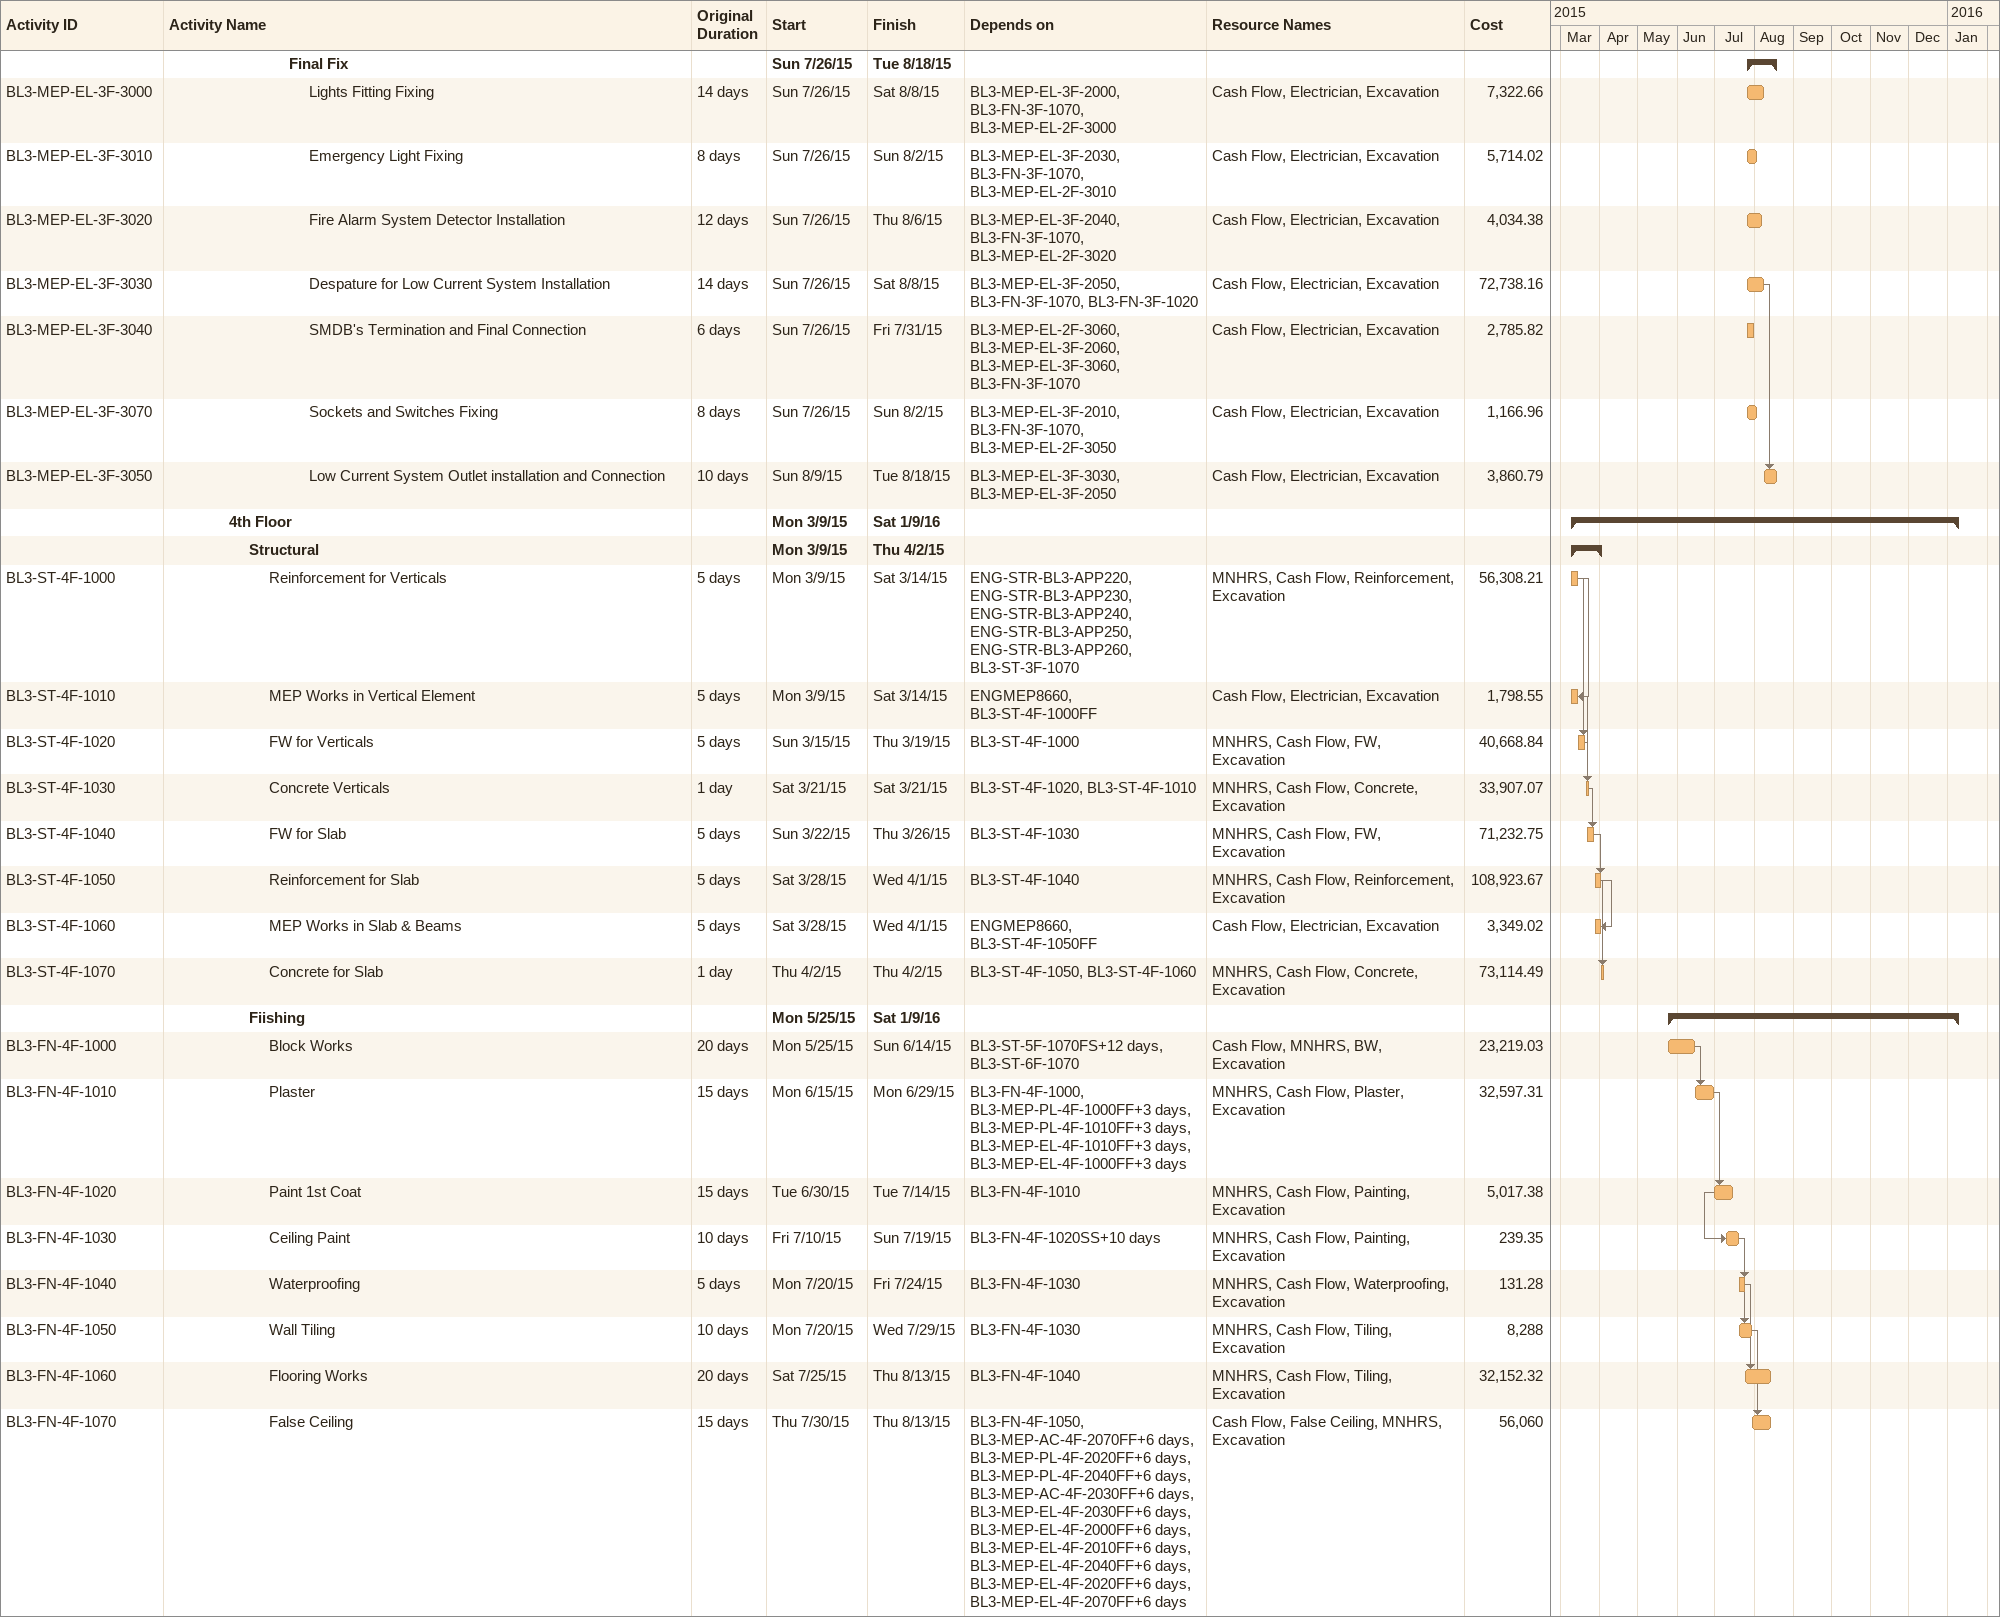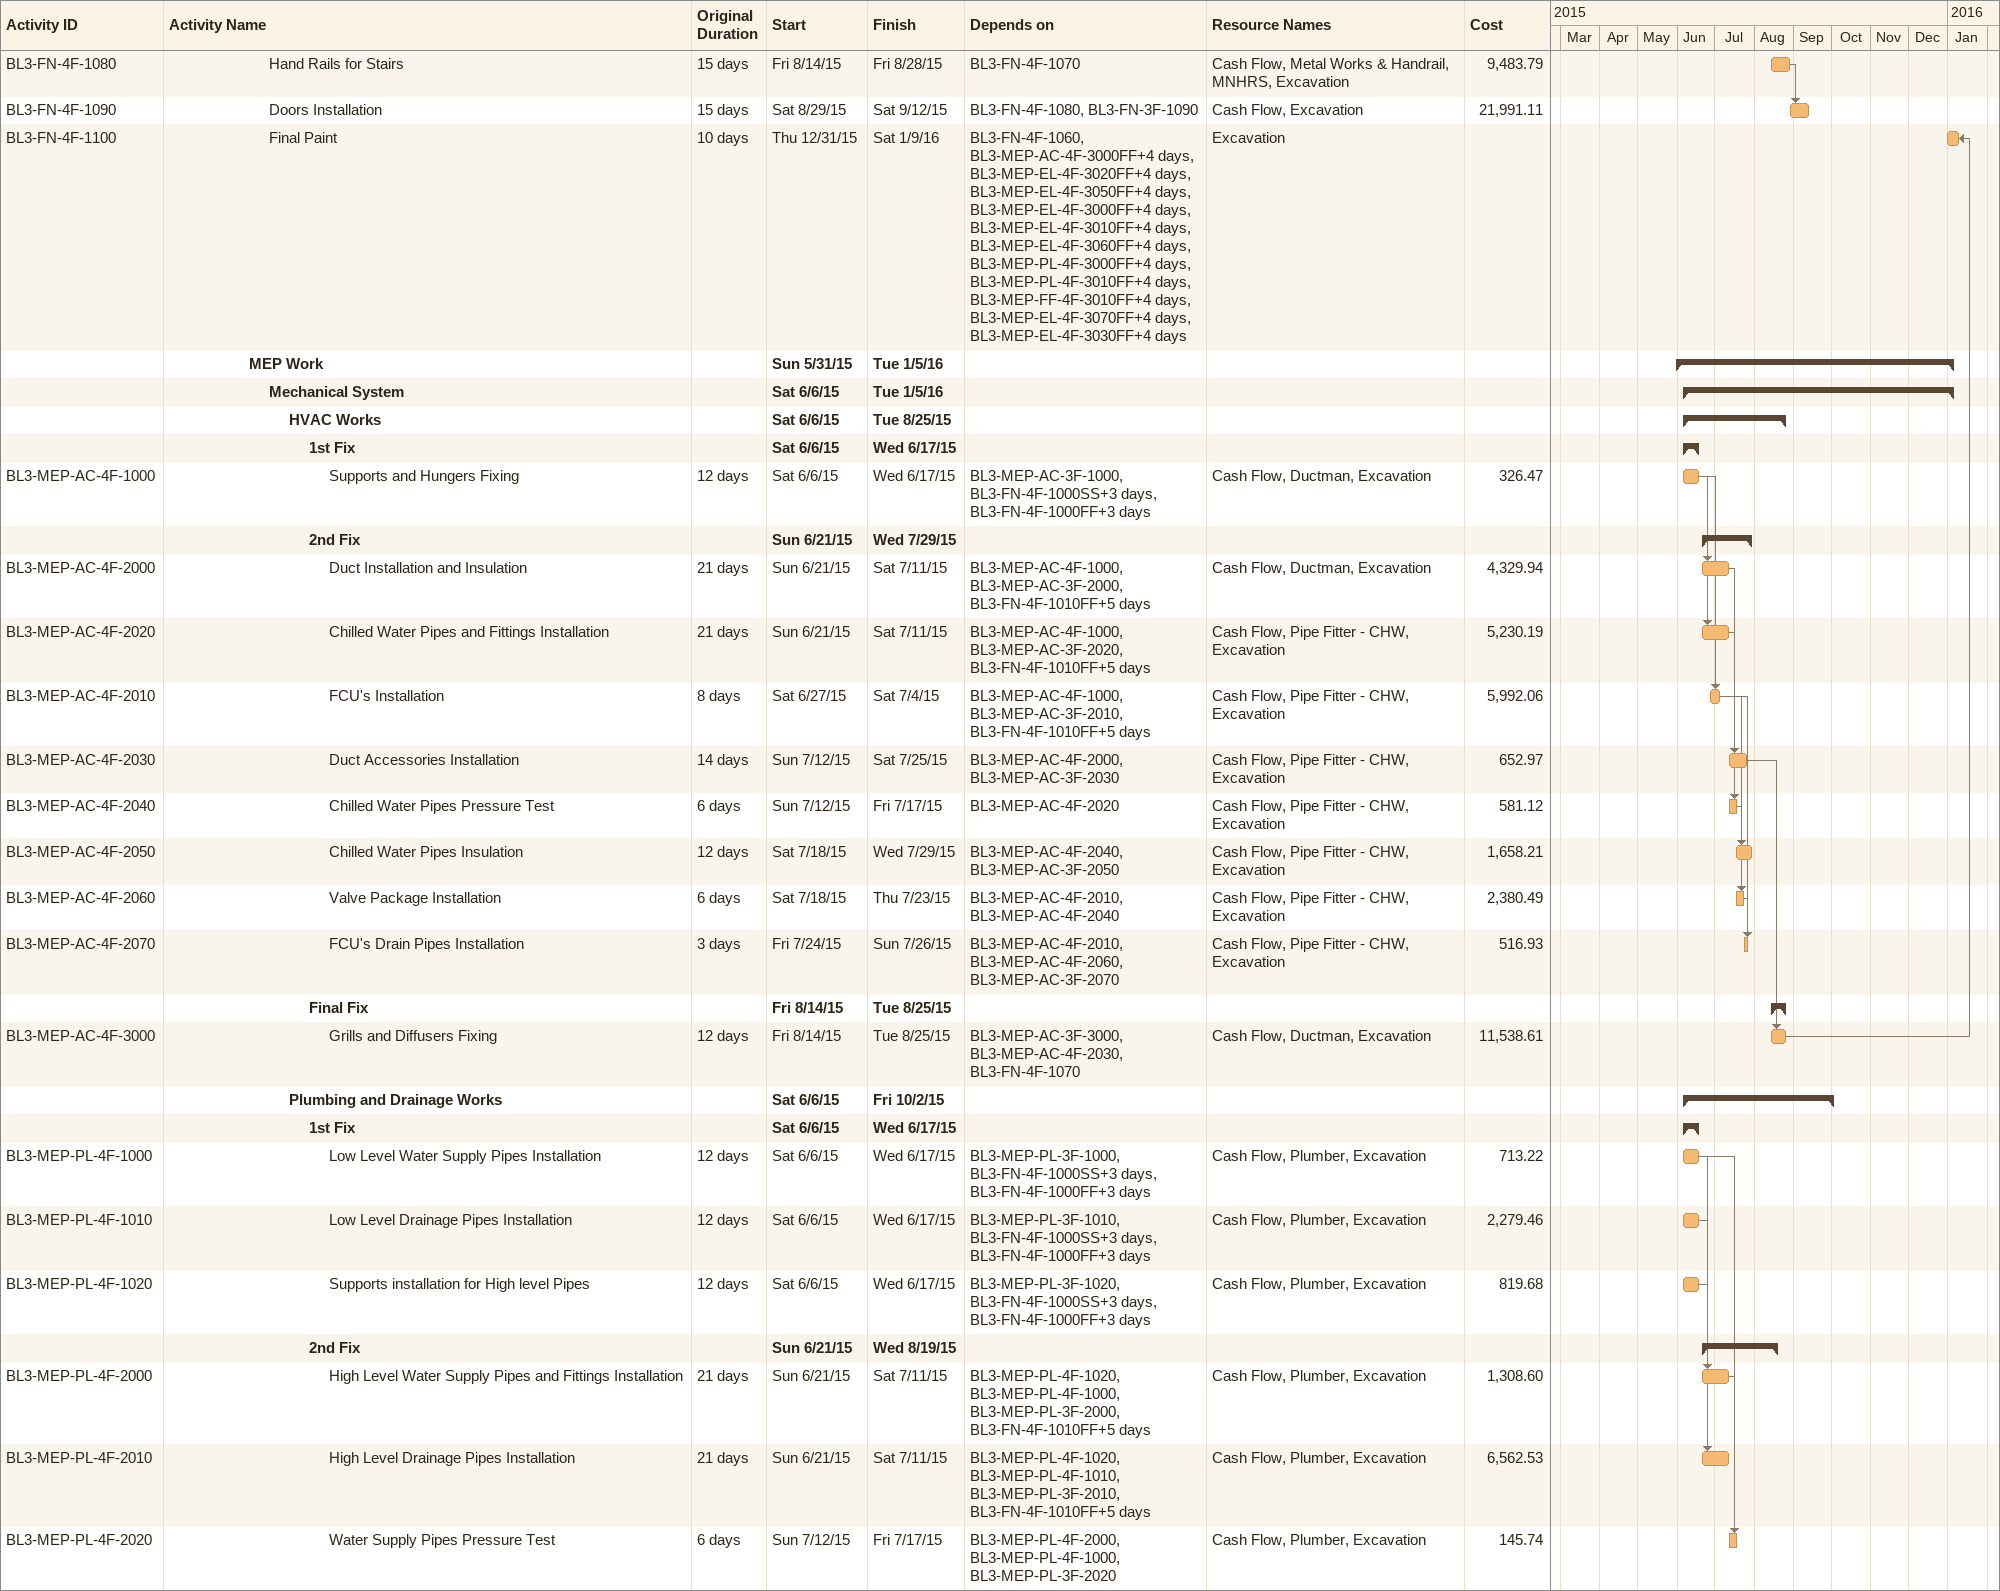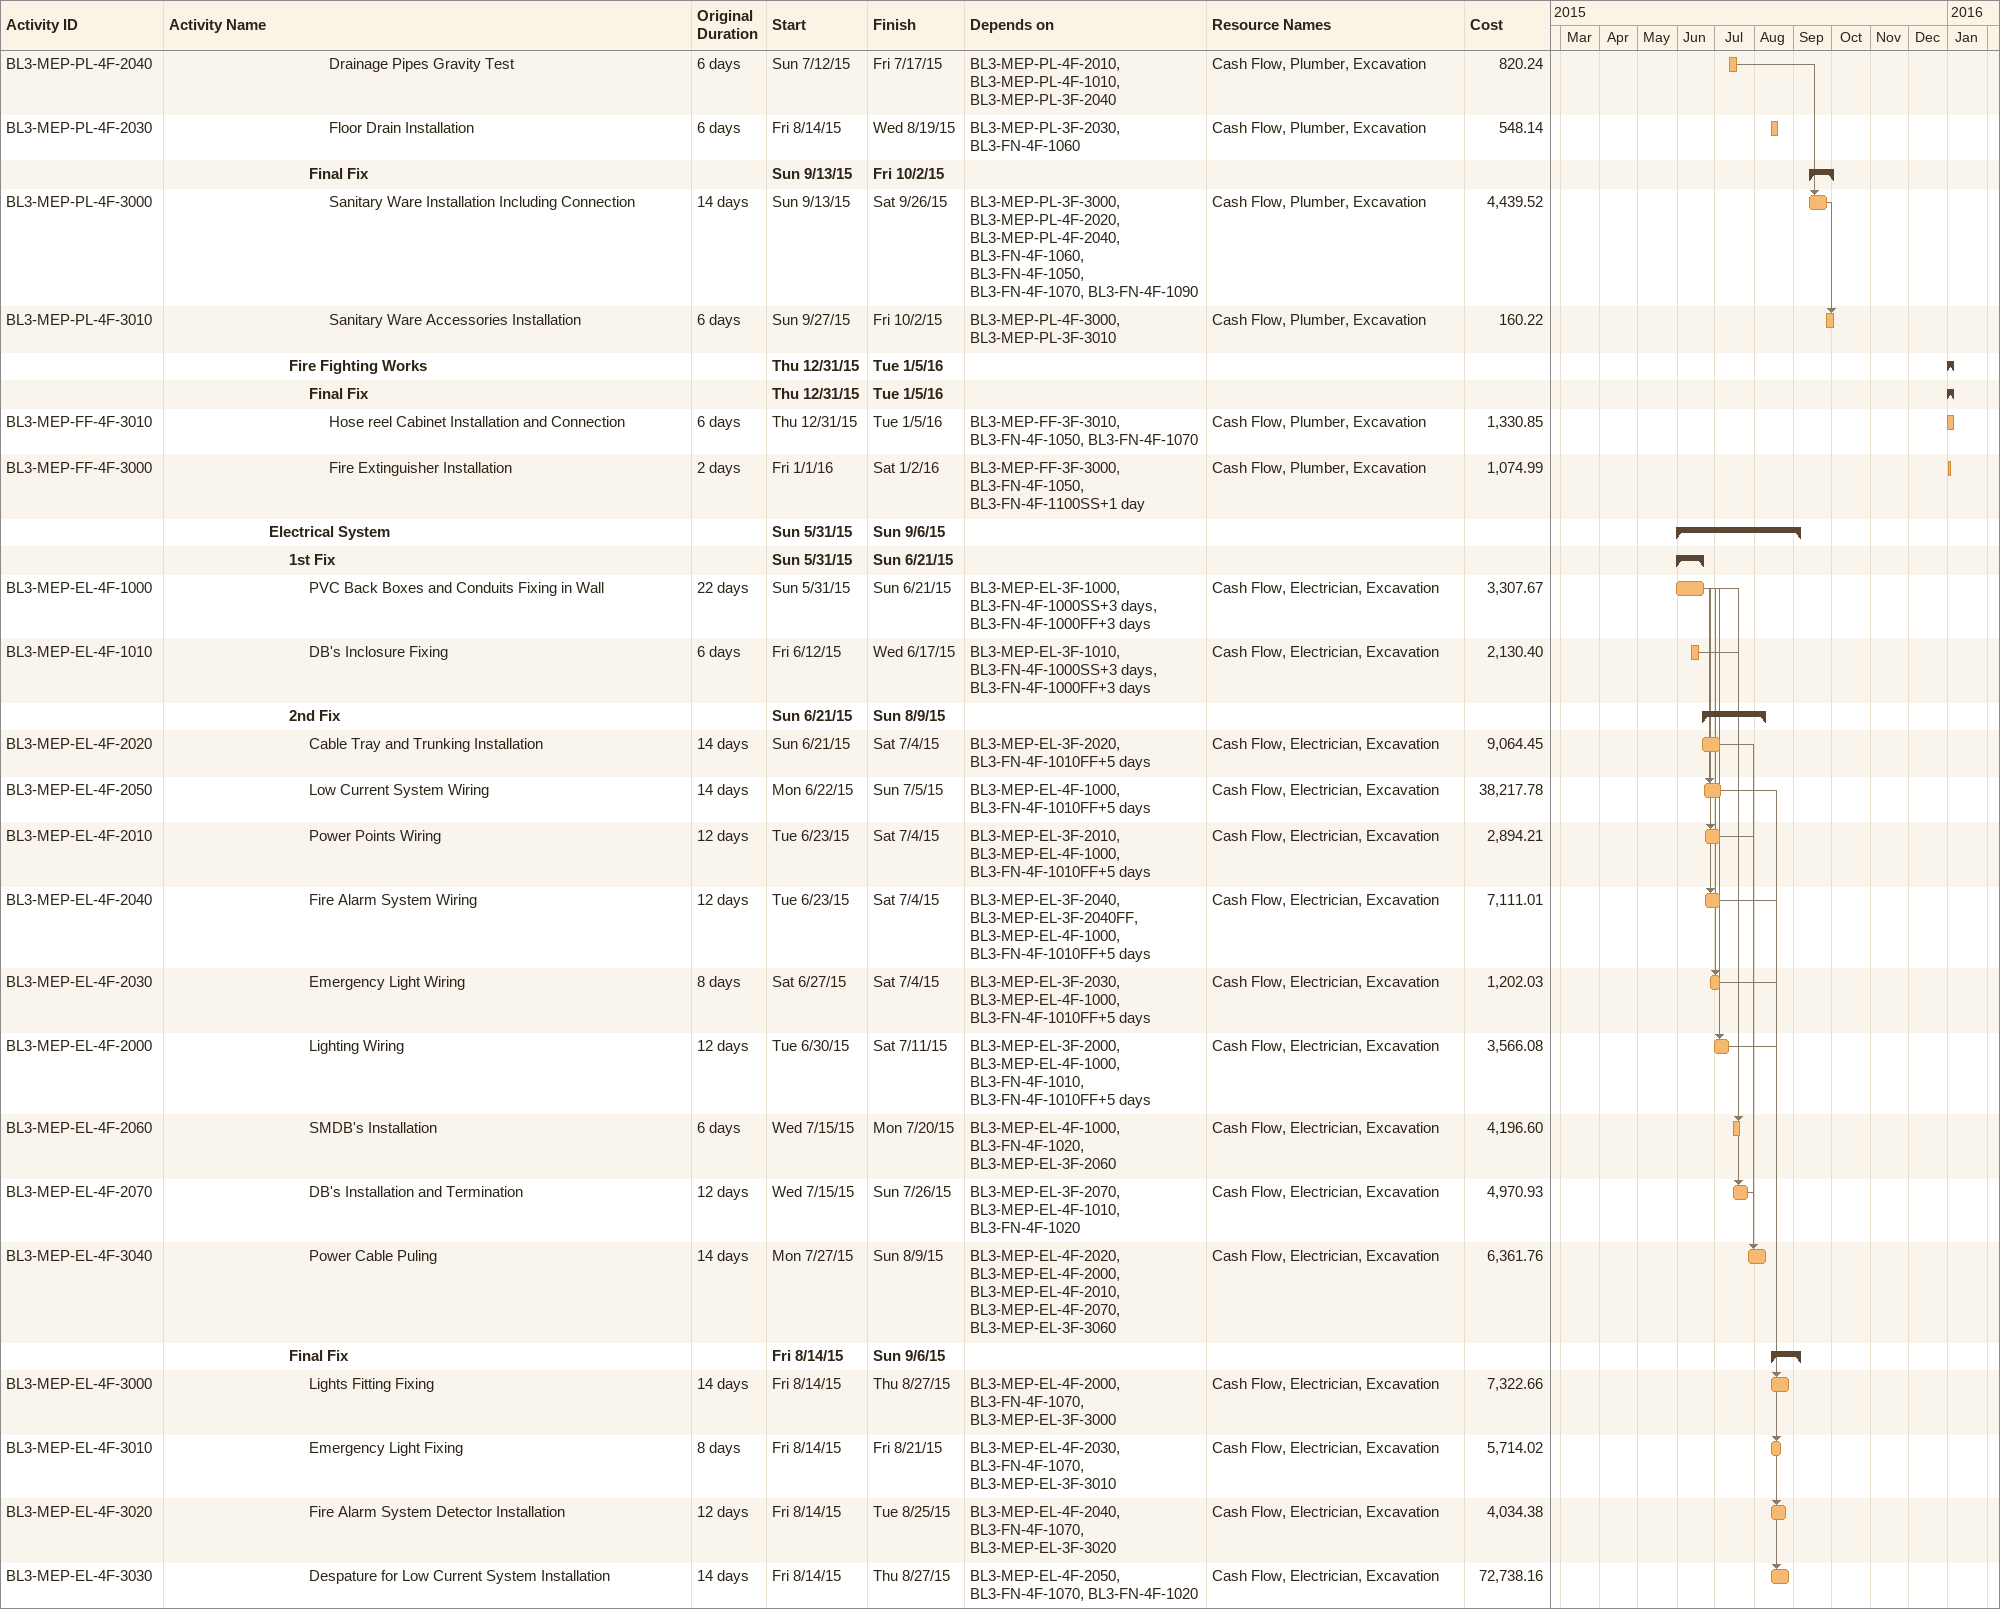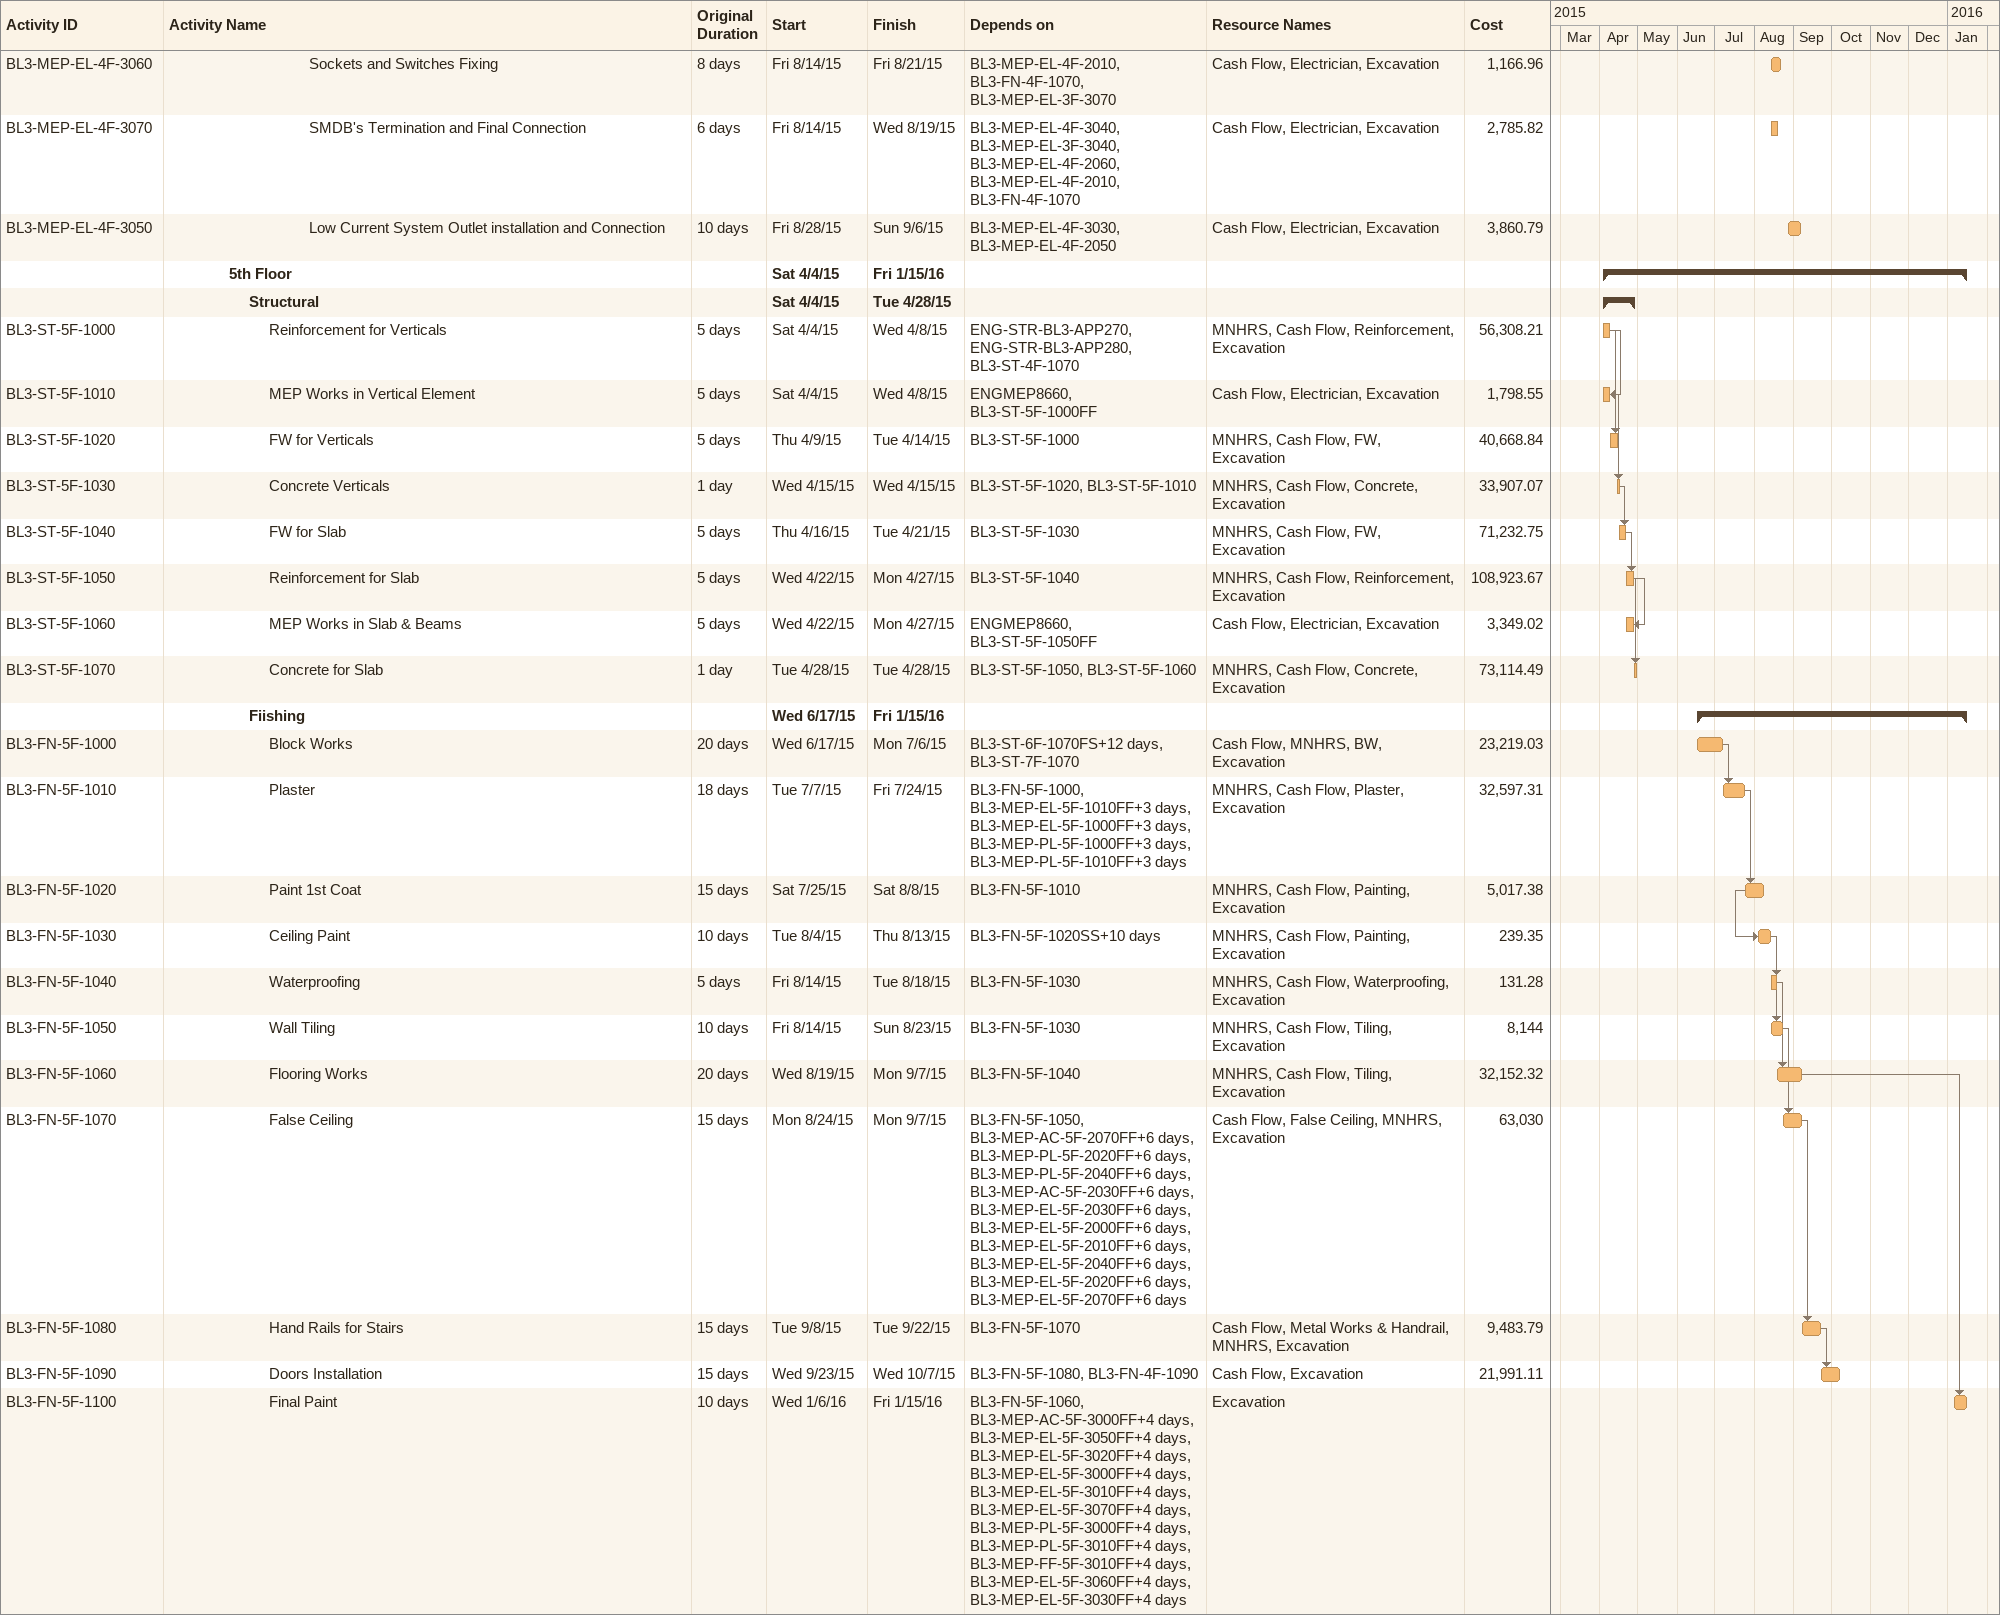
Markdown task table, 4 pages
| ID | Level | Task | Original duration | Start | Finish | Predecessors | Resources | Cost |
|---|---|---|---|---|---|---|---|---|
|  | 7 | **Final Fix** |  | 2015-07-26 | 2015-08-18 |  |  |  |
| BL3-MEP-EL-3F-3000 | 8 | Lights Fitting Fixing | 14d | 2015-07-26 | 2015-08-08 | BL3-MEP-EL-3F-2000, BL3-FN-3F-1070, BL3-MEP-EL-2F-3000 | Cash Flow, Electrician, Excavation | 7322.66 |
| BL3-MEP-EL-3F-3010 | 8 | Emergency Light Fixing | 8d | 2015-07-26 | 2015-08-02 | BL3-MEP-EL-3F-2030, BL3-FN-3F-1070, BL3-MEP-EL-2F-3010 | Cash Flow, Electrician, Excavation | 5714.02 |
| BL3-MEP-EL-3F-3020 | 8 | Fire Alarm System Detector Installation | 12d | 2015-07-26 | 2015-08-06 | BL3-MEP-EL-3F-2040, BL3-FN-3F-1070, BL3-MEP-EL-2F-3020 | Cash Flow, Electrician, Excavation | 4034.38 |
| BL3-MEP-EL-3F-3030 | 8 | Despature for Low Current System Installation | 14d | 2015-07-26 | 2015-08-08 | BL3-MEP-EL-3F-2050, BL3-FN-3F-1070, BL3-FN-3F-1020 | Cash Flow, Electrician, Excavation | 72738.16 |
| BL3-MEP-EL-3F-3040 | 8 | SMDB's Termination and Final Connection | 6d | 2015-07-26 | 2015-07-31 | BL3-MEP-EL-2F-3060, BL3-MEP-EL-3F-2060, BL3-MEP-EL-3F-3060, BL3-FN-3F-1070 | Cash Flow, Electrician, Excavation | 2785.82 |
| BL3-MEP-EL-3F-3070 | 8 | Sockets and Switches Fixing | 8d | 2015-07-26 | 2015-08-02 | BL3-MEP-EL-3F-2010, BL3-FN-3F-1070, BL3-MEP-EL-2F-3050 | Cash Flow, Electrician, Excavation | 1166.96 |
| BL3-MEP-EL-3F-3050 | 8 | Low Current System Outlet installation and Connection | 10d | 2015-08-09 | 2015-08-18 | BL3-MEP-EL-3F-3030, BL3-MEP-EL-3F-2050 | Cash Flow, Electrician, Excavation | 3860.79 |
|  | 4 | **4th Floor** |  | 2015-03-09 | 2016-01-09 |  |  |  |
|  | 5 | **Structural** |  | 2015-03-09 | 2015-04-02 |  |  |  |
| BL3-ST-4F-1000 | 6 | Reinforcement for Verticals | 5d | 2015-03-09 | 2015-03-14 | ENG-STR-BL3-APP220, ENG-STR-BL3-APP230, ENG-STR-BL3-APP240, ENG-STR-BL3-APP250, ENG-STR-BL3-APP260, BL3-ST-3F-1070 | MNHRS, Cash Flow, Reinforcement, Excavation | 56308.21 |
| BL3-ST-4F-1010 | 6 | MEP Works in Vertical Element | 5d | 2015-03-09 | 2015-03-14 | ENGMEP8660, BL3-ST-4F-1000FF | Cash Flow, Electrician, Excavation | 1798.55 |
| BL3-ST-4F-1020 | 6 | FW for Verticals | 5d | 2015-03-15 | 2015-03-19 | BL3-ST-4F-1000 | MNHRS, Cash Flow, FW, Excavation | 40668.84 |
| BL3-ST-4F-1030 | 6 | Concrete Verticals | 1d | 2015-03-21 | 2015-03-21 | BL3-ST-4F-1020, BL3-ST-4F-1010 | MNHRS, Cash Flow, Concrete, Excavation | 33907.07 |
| BL3-ST-4F-1040 | 6 | FW for Slab | 5d | 2015-03-22 | 2015-03-26 | BL3-ST-4F-1030 | MNHRS, Cash Flow, FW, Excavation | 71232.75 |
| BL3-ST-4F-1050 | 6 | Reinforcement for Slab | 5d | 2015-03-28 | 2015-04-01 | BL3-ST-4F-1040 | MNHRS, Cash Flow, Reinforcement, Excavation | 108923.67 |
| BL3-ST-4F-1060 | 6 | MEP Works in Slab & Beams | 5d | 2015-03-28 | 2015-04-01 | ENGMEP8660, BL3-ST-4F-1050FF | Cash Flow, Electrician, Excavation | 3349.02 |
| BL3-ST-4F-1070 | 6 | Concrete for Slab | 1d | 2015-04-02 | 2015-04-02 | BL3-ST-4F-1050, BL3-ST-4F-1060 | MNHRS, Cash Flow, Concrete, Excavation | 73114.49 |
|  | 5 | **Fiishing** |  | 2015-05-25 | 2016-01-09 |  |  |  |
| BL3-FN-4F-1000 | 6 | Block Works | 20d | 2015-05-25 | 2015-06-14 | BL3-ST-5F-1070FS+12d, BL3-ST-6F-1070 | Cash Flow, MNHRS, BW, Excavation | 23219.03 |
| BL3-FN-4F-1010 | 6 | Plaster | 15d | 2015-06-15 | 2015-06-29 | BL3-FN-4F-1000, BL3-MEP-PL-4F-1000FF+3d, BL3-MEP-PL-4F-1010FF+3d, BL3-MEP-EL-4F-1010FF+3d, BL3-MEP-EL-4F-1000FF+3d | MNHRS, Cash Flow, Plaster, Excavation | 32597.31 |
| BL3-FN-4F-1020 | 6 | Paint 1st Coat | 15d | 2015-06-30 | 2015-07-14 | BL3-FN-4F-1010 | MNHRS, Cash Flow, Painting, Excavation | 5017.38 |
| BL3-FN-4F-1030 | 6 | Ceiling Paint | 10d | 2015-07-10 | 2015-07-19 | BL3-FN-4F-1020SS+10d | MNHRS, Cash Flow, Painting, Excavation | 239.35 |
| BL3-FN-4F-1040 | 6 | Waterproofing | 5d | 2015-07-20 | 2015-07-24 | BL3-FN-4F-1030 | MNHRS, Cash Flow, Waterproofing, Excavation | 131.28 |
| BL3-FN-4F-1050 | 6 | Wall Tiling | 10d | 2015-07-20 | 2015-07-29 | BL3-FN-4F-1030 | MNHRS, Cash Flow, Tiling, Excavation | 8288 |
| BL3-FN-4F-1060 | 6 | Flooring Works | 20d | 2015-07-25 | 2015-08-13 | BL3-FN-4F-1040 | MNHRS, Cash Flow, Tiling, Excavation | 32152.32 |
| BL3-FN-4F-1070 | 6 | False Ceiling | 15d | 2015-07-30 | 2015-08-13 | BL3-FN-4F-1050, BL3-MEP-AC-4F-2070FF+6d, BL3-MEP-PL-4F-2020FF+6d, BL3-MEP-PL-4F-2040FF+6d, BL3-MEP-AC-4F-2030FF+6d, BL3-MEP-EL-4F-2030FF+6d, BL3-MEP-EL-4F-2000FF+6d, BL3-MEP-EL-4F-2010FF+6d, BL3-MEP-EL-4F-2040FF+6d, BL3-MEP-EL-4F-2020FF+6d, BL3-MEP-EL-4F-2070FF+6d | Cash Flow, False Ceiling, MNHRS, Excavation | 56060 |
| BL3-FN-4F-1080 | 6 | Hand Rails for Stairs | 15d | 2015-08-14 | 2015-08-28 | BL3-FN-4F-1070 | Cash Flow, Metal Works & Handrail, MNHRS, Excavation | 9483.79 |
| BL3-FN-4F-1090 | 6 | Doors Installation | 15d | 2015-08-29 | 2015-09-12 | BL3-FN-4F-1080, BL3-FN-3F-1090 | Cash Flow, Excavation | 21991.11 |
| BL3-FN-4F-1100 | 6 | Final Paint | 10d | 2015-12-31 | 2016-01-09 | BL3-FN-4F-1060, BL3-MEP-AC-4F-3000FF+4d, BL3-MEP-EL-4F-3020FF+4d, BL3-MEP-EL-4F-3050FF+4d, BL3-MEP-EL-4F-3000FF+4d, BL3-MEP-EL-4F-3010FF+4d, BL3-MEP-EL-4F-3060FF+4d, BL3-MEP-PL-4F-3000FF+4d, BL3-MEP-PL-4F-3010FF+4d, BL3-MEP-FF-4F-3010FF+4d, BL3-MEP-EL-4F-3070FF+4d, BL3-MEP-EL-4F-3030FF+4d | Excavation |  |
|  | 5 | **MEP Work** |  | 2015-05-31 | 2016-01-05 |  |  |  |
|  | 6 | **Mechanical System** |  | 2015-06-06 | 2016-01-05 |  |  |  |
|  | 7 | **HVAC Works** |  | 2015-06-06 | 2015-08-25 |  |  |  |
|  | 8 | **1st Fix** |  | 2015-06-06 | 2015-06-17 |  |  |  |
| BL3-MEP-AC-4F-1000 | 9 | Supports and Hungers Fixing | 12d | 2015-06-06 | 2015-06-17 | BL3-MEP-AC-3F-1000, BL3-FN-4F-1000SS+3d, BL3-FN-4F-1000FF+3d | Cash Flow, Ductman, Excavation | 326.47 |
|  | 8 | **2nd Fix** |  | 2015-06-21 | 2015-07-29 |  |  |  |
| BL3-MEP-AC-4F-2000 | 9 | Duct Installation and Insulation | 21d | 2015-06-21 | 2015-07-11 | BL3-MEP-AC-4F-1000, BL3-MEP-AC-3F-2000, BL3-FN-4F-1010FF+5d | Cash Flow, Ductman, Excavation | 4329.94 |
| BL3-MEP-AC-4F-2020 | 9 | Chilled Water Pipes and Fittings Installation | 21d | 2015-06-21 | 2015-07-11 | BL3-MEP-AC-4F-1000, BL3-MEP-AC-3F-2020, BL3-FN-4F-1010FF+5d | Cash Flow, Pipe Fitter - CHW, Excavation | 5230.19 |
| BL3-MEP-AC-4F-2010 | 9 | FCU's Installation | 8d | 2015-06-27 | 2015-07-04 | BL3-MEP-AC-4F-1000, BL3-MEP-AC-3F-2010, BL3-FN-4F-1010FF+5d | Cash Flow, Pipe Fitter - CHW, Excavation | 5992.06 |
| BL3-MEP-AC-4F-2030 | 9 | Duct Accessories Installation | 14d | 2015-07-12 | 2015-07-25 | BL3-MEP-AC-4F-2000, BL3-MEP-AC-3F-2030 | Cash Flow, Pipe Fitter - CHW, Excavation | 652.97 |
| BL3-MEP-AC-4F-2040 | 9 | Chilled Water Pipes Pressure Test | 6d | 2015-07-12 | 2015-07-17 | BL3-MEP-AC-4F-2020 | Cash Flow, Pipe Fitter - CHW, Excavation | 581.12 |
| BL3-MEP-AC-4F-2050 | 9 | Chilled Water Pipes Insulation | 12d | 2015-07-18 | 2015-07-29 | BL3-MEP-AC-4F-2040, BL3-MEP-AC-3F-2050 | Cash Flow, Pipe Fitter - CHW, Excavation | 1658.21 |
| BL3-MEP-AC-4F-2060 | 9 | Valve Package Installation | 6d | 2015-07-18 | 2015-07-23 | BL3-MEP-AC-4F-2010, BL3-MEP-AC-4F-2040 | Cash Flow, Pipe Fitter - CHW, Excavation | 2380.49 |
| BL3-MEP-AC-4F-2070 | 9 | FCU's Drain Pipes Installation | 3d | 2015-07-24 | 2015-07-26 | BL3-MEP-AC-4F-2010, BL3-MEP-AC-4F-2060, BL3-MEP-AC-3F-2070 | Cash Flow, Pipe Fitter - CHW, Excavation | 516.93 |
|  | 8 | **Final Fix** |  | 2015-08-14 | 2015-08-25 |  |  |  |
| BL3-MEP-AC-4F-3000 | 9 | Grills and Diffusers Fixing | 12d | 2015-08-14 | 2015-08-25 | BL3-MEP-AC-3F-3000, BL3-MEP-AC-4F-2030, BL3-FN-4F-1070 | Cash Flow, Ductman, Excavation | 11538.61 |
|  | 7 | **Plumbing and Drainage Works** |  | 2015-06-06 | 2015-10-02 |  |  |  |
|  | 8 | **1st Fix** |  | 2015-06-06 | 2015-06-17 |  |  |  |
| BL3-MEP-PL-4F-1000 | 9 | Low Level Water Supply Pipes Installation | 12d | 2015-06-06 | 2015-06-17 | BL3-MEP-PL-3F-1000, BL3-FN-4F-1000SS+3d, BL3-FN-4F-1000FF+3d | Cash Flow, Plumber, Excavation | 713.22 |
| BL3-MEP-PL-4F-1010 | 9 | Low Level Drainage Pipes Installation | 12d | 2015-06-06 | 2015-06-17 | BL3-MEP-PL-3F-1010, BL3-FN-4F-1000SS+3d, BL3-FN-4F-1000FF+3d | Cash Flow, Plumber, Excavation | 2279.46 |
| BL3-MEP-PL-4F-1020 | 9 | Supports installation for High level Pipes | 12d | 2015-06-06 | 2015-06-17 | BL3-MEP-PL-3F-1020, BL3-FN-4F-1000SS+3d, BL3-FN-4F-1000FF+3d | Cash Flow, Plumber, Excavation | 819.68 |
|  | 8 | **2nd Fix** |  | 2015-06-21 | 2015-08-19 |  |  |  |
| BL3-MEP-PL-4F-2000 | 9 | High Level Water Supply Pipes and Fittings Installation | 21d | 2015-06-21 | 2015-07-11 | BL3-MEP-PL-4F-1020, BL3-MEP-PL-4F-1000, BL3-MEP-PL-3F-2000, BL3-FN-4F-1010FF+5d | Cash Flow, Plumber, Excavation | 1308.60 |
| BL3-MEP-PL-4F-2010 | 9 | High Level Drainage Pipes Installation | 21d | 2015-06-21 | 2015-07-11 | BL3-MEP-PL-4F-1020, BL3-MEP-PL-4F-1010, BL3-MEP-PL-3F-2010, BL3-FN-4F-1010FF+5d | Cash Flow, Plumber, Excavation | 6562.53 |
| BL3-MEP-PL-4F-2020 | 9 | Water Supply Pipes Pressure Test | 6d | 2015-07-12 | 2015-07-17 | BL3-MEP-PL-4F-2000, BL3-MEP-PL-4F-1000, BL3-MEP-PL-3F-2020 | Cash Flow, Plumber, Excavation | 145.74 |
| BL3-MEP-PL-4F-2040 | 9 | Drainage Pipes Gravity Test | 6d | 2015-07-12 | 2015-07-17 | BL3-MEP-PL-4F-2010, BL3-MEP-PL-4F-1010, BL3-MEP-PL-3F-2040 | Cash Flow, Plumber, Excavation | 820.24 |
| BL3-MEP-PL-4F-2030 | 9 | Floor Drain Installation | 6d | 2015-08-14 | 2015-08-19 | BL3-MEP-PL-3F-2030, BL3-FN-4F-1060 | Cash Flow, Plumber, Excavation | 548.14 |
|  | 8 | **Final Fix** |  | 2015-09-13 | 2015-10-02 |  |  |  |
| BL3-MEP-PL-4F-3000 | 9 | Sanitary Ware Installation Including Connection | 14d | 2015-09-13 | 2015-09-26 | BL3-MEP-PL-3F-3000, BL3-MEP-PL-4F-2020, BL3-MEP-PL-4F-2040, BL3-FN-4F-1060, BL3-FN-4F-1050, BL3-FN-4F-1070, BL3-FN-4F-1090 | Cash Flow, Plumber, Excavation | 4439.52 |
| BL3-MEP-PL-4F-3010 | 9 | Sanitary Ware Accessories Installation | 6d | 2015-09-27 | 2015-10-02 | BL3-MEP-PL-4F-3000, BL3-MEP-PL-3F-3010 | Cash Flow, Plumber, Excavation | 160.22 |
|  | 7 | **Fire Fighting Works** |  | 2015-12-31 | 2016-01-05 |  |  |  |
|  | 8 | **Final Fix** |  | 2015-12-31 | 2016-01-05 |  |  |  |
| BL3-MEP-FF-4F-3010 | 9 | Hose reel Cabinet Installation and Connection | 6d | 2015-12-31 | 2016-01-05 | BL3-MEP-FF-3F-3010, BL3-FN-4F-1050, BL3-FN-4F-1070 | Cash Flow, Plumber, Excavation | 1330.85 |
| BL3-MEP-FF-4F-3000 | 9 | Fire Extinguisher Installation | 2d | 2016-01-01 | 2016-01-02 | BL3-MEP-FF-3F-3000, BL3-FN-4F-1050, BL3-FN-4F-1100SS+1d | Cash Flow, Plumber, Excavation | 1074.99 |
|  | 6 | **Electrical System** |  | 2015-05-31 | 2015-09-06 |  |  |  |
|  | 7 | **1st Fix** |  | 2015-05-31 | 2015-06-21 |  |  |  |
| BL3-MEP-EL-4F-1000 | 8 | PVC Back Boxes and Conduits Fixing in Wall | 22d | 2015-05-31 | 2015-06-21 | BL3-MEP-EL-3F-1000, BL3-FN-4F-1000SS+3d, BL3-FN-4F-1000FF+3d | Cash Flow, Electrician, Excavation | 3307.67 |
| BL3-MEP-EL-4F-1010 | 8 | DB's Inclosure Fixing | 6d | 2015-06-12 | 2015-06-17 | BL3-MEP-EL-3F-1010, BL3-FN-4F-1000SS+3d, BL3-FN-4F-1000FF+3d | Cash Flow, Electrician, Excavation | 2130.40 |
|  | 7 | **2nd Fix** |  | 2015-06-21 | 2015-08-09 |  |  |  |
| BL3-MEP-EL-4F-2020 | 8 | Cable Tray and Trunking Installation | 14d | 2015-06-21 | 2015-07-04 | BL3-MEP-EL-3F-2020, BL3-FN-4F-1010FF+5d | Cash Flow, Electrician, Excavation | 9064.45 |
| BL3-MEP-EL-4F-2050 | 8 | Low Current System Wiring | 14d | 2015-06-22 | 2015-07-05 | BL3-MEP-EL-4F-1000, BL3-FN-4F-1010FF+5d | Cash Flow, Electrician, Excavation | 38217.78 |
| BL3-MEP-EL-4F-2010 | 8 | Power Points Wiring | 12d | 2015-06-23 | 2015-07-04 | BL3-MEP-EL-3F-2010, BL3-MEP-EL-4F-1000, BL3-FN-4F-1010FF+5d | Cash Flow, Electrician, Excavation | 2894.21 |
| BL3-MEP-EL-4F-2040 | 8 | Fire Alarm System Wiring | 12d | 2015-06-23 | 2015-07-04 | BL3-MEP-EL-3F-2040, BL3-MEP-EL-3F-2040FF, BL3-MEP-EL-4F-1000, BL3-FN-4F-1010FF+5d | Cash Flow, Electrician, Excavation | 7111.01 |
| BL3-MEP-EL-4F-2030 | 8 | Emergency Light Wiring | 8d | 2015-06-27 | 2015-07-04 | BL3-MEP-EL-3F-2030, BL3-MEP-EL-4F-1000, BL3-FN-4F-1010FF+5d | Cash Flow, Electrician, Excavation | 1202.03 |
| BL3-MEP-EL-4F-2000 | 8 | Lighting Wiring | 12d | 2015-06-30 | 2015-07-11 | BL3-MEP-EL-3F-2000, BL3-MEP-EL-4F-1000, BL3-FN-4F-1010, BL3-FN-4F-1010FF+5d | Cash Flow, Electrician, Excavation | 3566.08 |
| BL3-MEP-EL-4F-2060 | 8 | SMDB's Installation | 6d | 2015-07-15 | 2015-07-20 | BL3-MEP-EL-4F-1000, BL3-FN-4F-1020, BL3-MEP-EL-3F-2060 | Cash Flow, Electrician, Excavation | 4196.60 |
| BL3-MEP-EL-4F-2070 | 8 | DB's Installation and Termination | 12d | 2015-07-15 | 2015-07-26 | BL3-MEP-EL-3F-2070, BL3-MEP-EL-4F-1010, BL3-FN-4F-1020 | Cash Flow, Electrician, Excavation | 4970.93 |
| BL3-MEP-EL-4F-3040 | 8 | Power Cable Puling | 14d | 2015-07-27 | 2015-08-09 | BL3-MEP-EL-4F-2020, BL3-MEP-EL-4F-2000, BL3-MEP-EL-4F-2010, BL3-MEP-EL-4F-2070, BL3-MEP-EL-3F-3060 | Cash Flow, Electrician, Excavation | 6361.76 |
|  | 7 | **Final Fix** |  | 2015-08-14 | 2015-09-06 |  |  |  |
| BL3-MEP-EL-4F-3000 | 8 | Lights Fitting Fixing | 14d | 2015-08-14 | 2015-08-27 | BL3-MEP-EL-4F-2000, BL3-FN-4F-1070, BL3-MEP-EL-3F-3000 | Cash Flow, Electrician, Excavation | 7322.66 |
| BL3-MEP-EL-4F-3010 | 8 | Emergency Light Fixing | 8d | 2015-08-14 | 2015-08-21 | BL3-MEP-EL-4F-2030, BL3-FN-4F-1070, BL3-MEP-EL-3F-3010 | Cash Flow, Electrician, Excavation | 5714.02 |
| BL3-MEP-EL-4F-3020 | 8 | Fire Alarm System Detector Installation | 12d | 2015-08-14 | 2015-08-25 | BL3-MEP-EL-4F-2040, BL3-FN-4F-1070, BL3-MEP-EL-3F-3020 | Cash Flow, Electrician, Excavation | 4034.38 |
| BL3-MEP-EL-4F-3030 | 8 | Despature for Low Current System Installation | 14d | 2015-08-14 | 2015-08-27 | BL3-MEP-EL-4F-2050, BL3-FN-4F-1070, BL3-FN-4F-1020 | Cash Flow, Electrician, Excavation | 72738.16 |
| BL3-MEP-EL-4F-3060 | 8 | Sockets and Switches Fixing | 8d | 2015-08-14 | 2015-08-21 | BL3-MEP-EL-4F-2010, BL3-FN-4F-1070, BL3-MEP-EL-3F-3070 | Cash Flow, Electrician, Excavation | 1166.96 |
| BL3-MEP-EL-4F-3070 | 8 | SMDB's Termination and Final Connection | 6d | 2015-08-14 | 2015-08-19 | BL3-MEP-EL-4F-3040, BL3-MEP-EL-3F-3040, BL3-MEP-EL-4F-2060, BL3-MEP-EL-4F-2010, BL3-FN-4F-1070 | Cash Flow, Electrician, Excavation | 2785.82 |
| BL3-MEP-EL-4F-3050 | 8 | Low Current System Outlet installation and Connection | 10d | 2015-08-28 | 2015-09-06 | BL3-MEP-EL-4F-3030, BL3-MEP-EL-4F-2050 | Cash Flow, Electrician, Excavation | 3860.79 |
|  | 4 | **5th Floor** |  | 2015-04-04 | 2016-01-15 |  |  |  |
|  | 5 | **Structural** |  | 2015-04-04 | 2015-04-28 |  |  |  |
| BL3-ST-5F-1000 | 6 | Reinforcement for Verticals | 5d | 2015-04-04 | 2015-04-08 | ENG-STR-BL3-APP270, ENG-STR-BL3-APP280, BL3-ST-4F-1070 | MNHRS, Cash Flow, Reinforcement, Excavation | 56308.21 |
| BL3-ST-5F-1010 | 6 | MEP Works in Vertical Element | 5d | 2015-04-04 | 2015-04-08 | ENGMEP8660, BL3-ST-5F-1000FF | Cash Flow, Electrician, Excavation | 1798.55 |
| BL3-ST-5F-1020 | 6 | FW for Verticals | 5d | 2015-04-09 | 2015-04-14 | BL3-ST-5F-1000 | MNHRS, Cash Flow, FW, Excavation | 40668.84 |
| BL3-ST-5F-1030 | 6 | Concrete Verticals | 1d | 2015-04-15 | 2015-04-15 | BL3-ST-5F-1020, BL3-ST-5F-1010 | MNHRS, Cash Flow, Concrete, Excavation | 33907.07 |
| BL3-ST-5F-1040 | 6 | FW for Slab | 5d | 2015-04-16 | 2015-04-21 | BL3-ST-5F-1030 | MNHRS, Cash Flow, FW, Excavation | 71232.75 |
| BL3-ST-5F-1050 | 6 | Reinforcement for Slab | 5d | 2015-04-22 | 2015-04-27 | BL3-ST-5F-1040 | MNHRS, Cash Flow, Reinforcement, Excavation | 108923.67 |
| BL3-ST-5F-1060 | 6 | MEP Works in Slab & Beams | 5d | 2015-04-22 | 2015-04-27 | ENGMEP8660, BL3-ST-5F-1050FF | Cash Flow, Electrician, Excavation | 3349.02 |
| BL3-ST-5F-1070 | 6 | Concrete for Slab | 1d | 2015-04-28 | 2015-04-28 | BL3-ST-5F-1050, BL3-ST-5F-1060 | MNHRS, Cash Flow, Concrete, Excavation | 73114.49 |
|  | 5 | **Fiishing** |  | 2015-06-17 | 2016-01-15 |  |  |  |
| BL3-FN-5F-1000 | 6 | Block Works | 20d | 2015-06-17 | 2015-07-06 | BL3-ST-6F-1070FS+12d, BL3-ST-7F-1070 | Cash Flow, MNHRS, BW, Excavation | 23219.03 |
| BL3-FN-5F-1010 | 6 | Plaster | 18d | 2015-07-07 | 2015-07-24 | BL3-FN-5F-1000, BL3-MEP-EL-5F-1010FF+3d, BL3-MEP-EL-5F-1000FF+3d, BL3-MEP-PL-5F-1000FF+3d, BL3-MEP-PL-5F-1010FF+3d | MNHRS, Cash Flow, Plaster, Excavation | 32597.31 |
| BL3-FN-5F-1020 | 6 | Paint 1st Coat | 15d | 2015-07-25 | 2015-08-08 | BL3-FN-5F-1010 | MNHRS, Cash Flow, Painting, Excavation | 5017.38 |
| BL3-FN-5F-1030 | 6 | Ceiling Paint | 10d | 2015-08-04 | 2015-08-13 | BL3-FN-5F-1020SS+10d | MNHRS, Cash Flow, Painting, Excavation | 239.35 |
| BL3-FN-5F-1040 | 6 | Waterproofing | 5d | 2015-08-14 | 2015-08-18 | BL3-FN-5F-1030 | MNHRS, Cash Flow, Waterproofing, Excavation | 131.28 |
| BL3-FN-5F-1050 | 6 | Wall Tiling | 10d | 2015-08-14 | 2015-08-23 | BL3-FN-5F-1030 | MNHRS, Cash Flow, Tiling, Excavation | 8144 |
| BL3-FN-5F-1060 | 6 | Flooring Works | 20d | 2015-08-19 | 2015-09-07 | BL3-FN-5F-1040 | MNHRS, Cash Flow, Tiling, Excavation | 32152.32 |
| BL3-FN-5F-1070 | 6 | False Ceiling | 15d | 2015-08-24 | 2015-09-07 | BL3-FN-5F-1050, BL3-MEP-AC-5F-2070FF+6d, BL3-MEP-PL-5F-2020FF+6d, BL3-MEP-PL-5F-2040FF+6d, BL3-MEP-AC-5F-2030FF+6d, BL3-MEP-EL-5F-2030FF+6d, BL3-MEP-EL-5F-2000FF+6d, BL3-MEP-EL-5F-2010FF+6d, BL3-MEP-EL-5F-2040FF+6d, BL3-MEP-EL-5F-2020FF+6d, BL3-MEP-EL-5F-2070FF+6d | Cash Flow, False Ceiling, MNHRS, Excavation | 63030 |
| BL3-FN-5F-1080 | 6 | Hand Rails for Stairs | 15d | 2015-09-08 | 2015-09-22 | BL3-FN-5F-1070 | Cash Flow, Metal Works & Handrail, MNHRS, Excavation | 9483.79 |
| BL3-FN-5F-1090 | 6 | Doors Installation | 15d | 2015-09-23 | 2015-10-07 | BL3-FN-5F-1080, BL3-FN-4F-1090 | Cash Flow, Excavation | 21991.11 |
| BL3-FN-5F-1100 | 6 | Final Paint | 10d | 2016-01-06 | 2016-01-15 | BL3-FN-5F-1060, BL3-MEP-AC-5F-3000FF+4d, BL3-MEP-EL-5F-3050FF+4d, BL3-MEP-EL-5F-3020FF+4d, BL3-MEP-EL-5F-3000FF+4d, BL3-MEP-EL-5F-3010FF+4d, BL3-MEP-EL-5F-3070FF+4d, BL3-MEP-PL-5F-3000FF+4d, BL3-MEP-PL-5F-3010FF+4d, BL3-MEP-FF-5F-3010FF+4d, BL3-MEP-EL-5F-3060FF+4d, BL3-MEP-EL-5F-3030FF+4d | Excavation |  |
